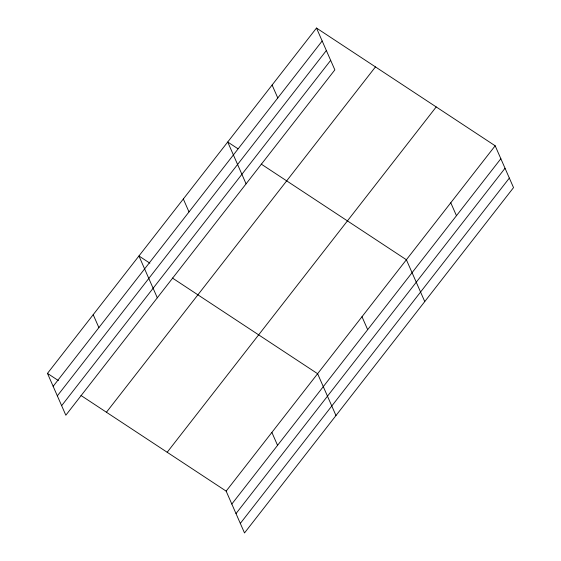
<?xml version="1.0" encoding="UTF-8"?>
<svg xmlns="http://www.w3.org/2000/svg" width="561" height="561" viewBox="0 0 561 561"><rect width="100%" height="100%" fill="white"/><g stroke="black" fill="none" stroke-linecap="round" stroke-linejoin="round"><path stroke-width="0.84" d="M316.495 28.05L334.854 69.88L65.833 415.217L47.468 373.388L316.495 28.05L495.167 145.783L513.532 187.612L244.505 532.95L226.146 491.12L80.959 395.456M53.148 386.319L322.168 40.981M57.334 395.856L326.355 50.518M61.647 405.68L330.667 60.343M106.436 412.244L375.456 66.899M167.185 452.271L436.206 106.934M226.146 491.12L495.167 145.783M231.819 504.051L500.847 158.714M236.006 513.588L505.033 168.251M240.318 523.413L509.346 178.075M237.906 148.728L227.717 142.01L246.076 183.84M261.202 164.078L406.388 259.75L424.754 301.573M149.857 263.165L138.939 255.97L157.297 297.8M172.423 278.039L317.61 373.71L335.976 415.533M47.468 373.388L58.393 380.582M450.778 202.766L456.458 215.697M272.106 85.034L277.779 97.958M361.999 316.727L367.679 329.658M183.328 198.994L189.001 211.925M271.882 432.419L277.555 445.343M93.203 314.679L98.883 327.61"/></g></svg>
